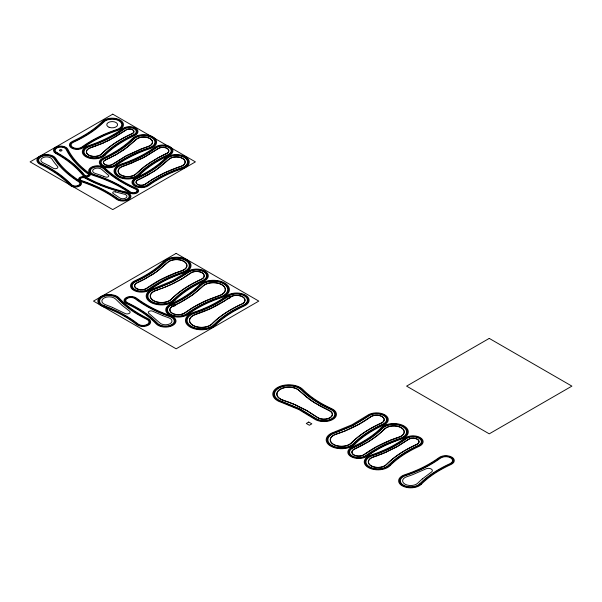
<?xml version="1.0" encoding="UTF-8"?>
<svg xmlns="http://www.w3.org/2000/svg" width="602" height="602" viewBox="0 0 602 602"><rect width="100%" height="100%" fill="white"/><g stroke="black" fill="none" stroke-linecap="round" stroke-linejoin="round"><path stroke-width="0.9" d="M159.522 269.478L167.341 262.585A10.52 6.073 0 0 1 183.926 261.291A10.52 6.073 0 0 1 181.684 270.87L174.986 273.12M159.372 269.591L153.397 273.985M159.462 167.544L168.741 159.53A8.737 5.042 0 0 1 182.519 158.461A8.737 5.042 0 0 1 180.653 166.408L176.582 167.815M159.011 167.71L154.3 171.126M156.234 147.821C145.812 155.406 134.05 161.035 121.822 165.053A11.995 6.923 0 0 0 119.264 175.972A11.995 6.923 0 0 0 138.182 174.497C146.655 165.941 157.145 159.643 168.033 154.631A8.398 4.846 0 0 0 168.756 147.4A8.398 4.846 0 0 0 156.234 147.821M190.398 273.331L181.864 278.914M125.306 148.762L136.097 139.649A8.737 5.042 0 0 1 149.868 138.573A8.737 5.042 0 0 1 148.009 146.527L146.978 146.865M125.065 148.927L123.387 150.094M228.557 298.314L230.069 297.237A8.338 4.816 0 0 1 242.493 296.824A8.338 4.816 0 0 1 241.778 303.995C231.07 309.24 220.49 315.328 212.07 323.929A12.123 6.998 0 0 1 192.964 325.419A12.123 6.998 0 0 1 195.545 314.387C207.043 310.858 218.195 305.553 227.97 298.554M156.053 272.194L167.506 262.638A10.339 5.967 0 0 1 183.798 261.366A10.339 5.967 0 0 1 181.593 270.772L180.946 270.99M155.474 272.428L144.194 279.366M156.038 169.975L168.583 159.477A8.917 5.147 0 0 1 182.647 158.386A8.917 5.147 0 0 1 180.75 166.506C168.101 170.374 156.099 176.348 145.443 184.182A5.32 3.07 0 0 1 137.504 184.445A5.32 3.07 0 0 1 137.963 179.863L139.137 179.321M123.147 150.259L121.913 151.079M155.557 170.14L152.487 172.277M121.657 151.245L119.836 152.396M153.066 274.196L150.711 275.678M153.788 171.299L148.25 174.783M224.561 300.985L229.919 297.17A8.518 4.921 0 0 1 242.629 296.748A8.518 4.921 0 0 1 241.891 304.078L241.086 304.454M151.358 161.66L143.088 167.499L136.037 173.797A9.534 5.508 0 0 1 121.01 174.971A9.534 5.508 0 0 1 123.034 166.287L125.577 165.43M151.719 161.592L160.373 156.497M223.899 301.248L210.519 308.502L195.831 314.297M119.572 152.562L117.54 153.63M151.982 172.435L141.455 178.215M152.788 179.11L145.3 184.114A5.14 2.965 0 0 1 137.64 184.37A5.14 2.965 0 0 1 138.084 179.945L147.979 174.934M368.018 442.011L377.273 435.645L384.806 428.97A10.339 5.967 0 0 1 401.098 427.698A10.339 5.967 0 0 1 398.9 437.112L389.87 440.408M192.452 307.75L184.784 312.844A8.338 4.816 0 0 1 172.353 313.258A8.338 4.816 0 0 1 173.075 306.079L173.346 305.959M153.134 179.057L164.195 173.098L176.183 168.086M192.775 307.705L197.298 304.973M150.094 275.897L142.456 280.269M367.401 442.229L354.427 449.032A6.923 3.996 0 0 0 353.833 454.992A6.923 3.996 0 0 0 364.15 454.645L376.205 447.015L389.735 440.589M117.841 153.457L127.827 146.722L135.939 139.596A8.917 5.147 0 0 1 149.996 138.498A8.917 5.147 0 0 1 148.1 146.617L144.442 147.746M193.618 307.05L184.927 312.905A8.518 4.921 0 0 1 172.225 313.333A8.518 4.921 0 0 1 172.962 305.997L178.884 303.122M117.714 153.683L111.475 156.987M117.45 153.834L115.599 154.902M181.352 279.065L179.667 280.178M193.972 306.99L199.172 303.972M180.653 279.621L190.525 273.067A7.721 4.455 0 0 1 202.039 272.683A7.721 4.455 0 0 1 201.369 279.328C190.42 284.362 179.878 290.706 171.352 299.307A11.318 6.539 0 0 1 153.502 300.699A11.318 6.539 0 0 1 155.918 290.397L160.177 288.93M180.186 279.734L176.89 281.691M115.336 155.053L106.494 159.44M179.095 280.351L173.158 283.58M158.273 157.611L145.782 165.625L136.202 173.85A9.722 5.614 0 0 1 120.874 175.047A9.722 5.614 0 0 1 122.943 166.197L131.778 163.112M158.589 157.589L163.609 154.88M197.667 304.913L203.273 301.933M179.569 302.904L192.52 295.01L202.942 286.206A11.935 6.893 0 0 1 221.762 284.738A11.935 6.893 0 0 1 219.218 295.597L207.487 300.165M143.6 279.539L137.121 282.699A6.923 3.996 0 0 0 136.526 288.659A6.923 3.996 0 0 0 146.85 288.313L160.072 280.043L174.843 273.308M176.251 281.879L172.285 284.001M199.473 303.957L205.094 301.09M160.674 156.49L165.339 154.059M110.128 139.619L125.946 129.972A4.523 2.611 0 0 1 132.688 129.746A4.523 2.611 0 0 1 132.297 133.636M110.828 157.461L105.32 159.981A5.32 3.07 0 0 0 104.861 164.564A5.32 3.07 0 0 0 112.792 164.293L125.479 156.302L139.566 149.717M109.948 139.852L107.946 140.838M142.132 280.434L138.565 282.172M141.161 178.35L139.431 179.185M163.97 154.842L166.506 153.518A5.937 3.431 0 0 0 167.017 148.408A5.937 3.431 0 0 0 158.16 148.702L142.742 158.13L125.984 165.166M107.653 140.981L103.394 142.802M172.556 283.73L171.118 284.55M203.559 301.941L207.171 300.165M240.717 304.484C230.22 309.42 220.121 315.591 211.912 323.876A11.935 6.893 0 0 1 193.091 325.343A11.935 6.893 0 0 1 195.635 314.477M171.389 284.287L164.73 287.312M106.464 159.59L105.433 160.064A5.14 2.965 0 0 0 104.989 164.489A5.14 2.965 0 0 0 112.649 164.233L126.616 155.549L141.545 148.942M165.618 154.059L166.619 153.6A6.125 3.537 0 0 0 167.145 148.333A6.125 3.537 0 0 0 158.017 148.634L145.661 156.445L131.921 162.924M138.234 282.323L137.241 282.782A6.735 3.89 0 0 0 136.654 288.584A6.735 3.89 0 0 0 146.7 288.253C157.017 280.758 168.605 275.061 180.713 271.193M173.609 305.831C184.174 300.744 194.461 294.551 202.784 286.153A12.123 6.998 0 0 1 221.89 284.663A12.123 6.998 0 0 1 219.309 295.687L212.333 298.178M132.297 133.636C121.055 138.806 110.241 145.315 101.482 154.15A8.119 4.688 0 0 1 88.682 155.15A8.119 4.688 0 0 1 90.413 147.761M170.825 284.686L169.937 285.092M205.38 301.098L210.692 298.697M169.636 285.228L168.741 285.626M386.589 451.869L397.997 446.082L408.216 439.475A6.125 3.537 0 0 1 417.344 439.167A6.125 3.537 0 0 1 416.817 444.442C405.718 449.543 395.04 455.97 386.401 464.691A9.722 5.614 0 0 1 371.073 465.88A9.722 5.614 0 0 1 373.142 457.038L383.722 453.231M103.649 142.689L114.892 137.211L126.089 130.032A4.334 2.506 0 0 1 132.56 129.821A4.334 2.506 0 0 1 132.184 133.554C120.927 138.731 110.091 145.255 101.324 154.097A7.939 4.583 0 0 1 88.81 155.075A7.939 4.583 0 0 1 90.503 147.851L102.355 143.389M386.454 452.057L378.666 455.097M103.544 142.87L102.355 143.253M103.243 142.998L96.516 145.609M168.041 285.927L167.574 286.131M167.025 286.236L161.599 288.531M383.865 453.043L396.334 447.166L408.359 439.543A5.937 3.431 0 0 1 417.216 439.242A5.937 3.431 0 0 1 416.704 444.359C405.59 449.468 394.897 455.902 386.236 464.639A9.534 5.508 0 0 1 371.201 465.805A9.534 5.508 0 0 1 373.232 457.129L378.274 455.375M345.127 430.806L358.687 424.357L370.516 416.855A7.721 4.455 0 0 1 382.029 416.471A7.721 4.455 0 0 1 381.367 423.116C370.418 428.157 359.876 434.493 351.342 443.102A11.318 6.539 0 0 1 333.5 444.494A11.318 6.539 0 0 1 335.908 434.185L342.666 431.784M344.961 431.002L343.321 431.657M164.496 287.41L164.015 287.598M210.971 298.72L212.062 298.291M139.709 149.529L144.036 148.017M163.496 287.673L161.11 288.712M141.937 148.664L146.564 147.136M96.139 145.752L95.387 146.03M161.012 288.621L157.303 290.059M95.011 146.166L94.251 146.444M93.874 146.579L93.107 146.843M92.723 146.978L91.956 147.242M91.572 147.37L90.797 147.633M156.979 290.172L156.008 290.488A11.137 6.426 0 0 0 153.638 300.624A11.137 6.426 0 0 0 171.194 299.254C179.735 290.638 190.292 284.287 201.256 279.245A7.54 4.349 0 0 0 204.07 276.31L204.093 276.152A7.54 4.349 0 0 0 202.076 272.856L201.61 272.593A7.54 4.349 0 0 0 197.403 271.51L197.087 271.494A7.54 4.349 0 0 0 190.668 273.135M283.188 400.285L289.705 402.49M284.129 400.473L282.902 400.187A12.123 6.998 0 0 1 280.321 389.155A12.123 6.998 0 0 1 299.427 390.653L300.413 391.631M284.317 400.661L292.963 403.791M289.878 402.678L295.627 404.928M293.129 403.987L296.417 405.274M295.778 405.123L306.538 410.368L317.42 417.344A8.338 4.816 0 0 0 329.851 417.758A8.338 4.816 0 0 0 329.136 410.579L321.912 407.02M296.568 405.477L307.329 410.963L317.277 417.404A8.518 4.921 0 0 0 329.986 417.833A8.518 4.921 0 0 0 329.249 410.496L314.628 402.821M321.415 406.756L318.503 405.138M318.39 404.928L312.137 401.203M314.417 402.685L313.77 402.271M313.747 402.098L305.808 396.575M311.941 401.075L308.781 398.855M308.796 398.69L299.269 390.706A11.935 6.893 0 0 0 280.449 389.231A11.935 6.893 0 0 0 282.993 400.097M305.808 396.394L300.579 391.797M133.26 138.723C124.78 147.279 114.297 153.578 103.409 158.589A8.398 4.846 0 0 0 102.686 165.821A8.398 4.846 0 0 0 115.208 165.399C125.63 157.814 137.391 152.186 149.62 148.167A11.995 6.923 0 0 0 152.178 137.248A11.995 6.923 0 0 0 133.26 138.723M139.86 174.806L139.679 174.986A13.718 7.924 0 0 1 118.045 176.679A13.718 7.924 0 0 1 120.972 164.188C133.019 160.23 144.608 154.676 154.887 147.204A10.121 5.839 0 0 1 169.975 146.7A10.121 5.839 0 0 1 169.102 155.406C158.446 160.313 148.182 166.468 139.86 174.806M165.911 158.604C157.431 167.16 146.941 173.459 136.06 178.47A8.398 4.846 0 0 0 135.33 185.702A8.398 4.846 0 0 0 147.851 185.281C158.281 177.695 170.042 172.067 182.263 168.048A11.995 6.923 0 0 0 184.822 157.13A11.995 6.923 0 0 0 165.911 158.604M173.489 299.796L173.331 299.962A13.598 7.849 0 0 1 151.892 301.632A13.598 7.849 0 0 1 154.789 289.253L173.098 281.744L188.742 272.247A10.001 5.772 0 0 1 190.292 271.344L190.571 271.224A10.001 5.772 0 0 1 205.026 272.751L205.207 272.924A10.001 5.772 0 0 1 204.567 279.305L204.417 279.418A10.001 5.772 0 0 1 202.784 280.359C192.113 285.273 181.834 291.436 173.489 299.796M174.189 300.029L174.023 300.187A14.395 8.315 0 0 1 151.328 301.956A14.395 8.315 0 0 1 154.398 288.855C166.378 284.919 177.899 279.396 188.117 271.961A10.798 6.231 0 0 1 204.213 271.427A10.798 6.231 0 0 1 203.28 280.72C192.678 285.596 182.474 291.722 174.189 300.029M174.986 300.293L174.828 300.451A15.321 8.842 0 0 1 150.681 302.332A15.321 8.842 0 0 1 153.939 288.388L171.969 280.991L187.388 271.63A11.716 6.765 0 0 1 204.868 271.05A11.716 6.765 0 0 1 203.852 281.142C193.34 285.98 183.204 292.053 174.986 300.293M200.805 285.498C192.489 293.889 182.218 300.059 171.547 304.966A10.798 6.231 0 0 0 170.614 314.259A10.798 6.231 0 0 0 186.718 313.725C196.929 306.29 208.45 300.767 220.43 296.831A14.395 8.315 0 0 0 223.5 283.73A14.395 8.315 0 0 0 200.805 285.498M214.207 324.418L214.049 324.576A14.395 8.315 0 0 1 191.353 326.344A14.395 8.315 0 0 1 194.423 313.243C206.403 309.308 217.924 303.792 228.135 296.357A10.798 6.231 0 0 1 244.239 295.815A10.798 6.231 0 0 1 243.306 305.109C232.711 309.992 222.492 316.11 214.207 324.418M215.704 324.907L215.546 325.065A16.119 9.308 0 0 1 190.134 327.052A16.119 9.308 0 0 1 193.573 312.378C205.372 308.502 216.728 303.062 226.788 295.74A12.522 7.232 0 0 1 245.458 295.115A12.522 7.232 0 0 1 244.374 305.891C233.93 310.7 223.869 316.727 215.704 324.907M351.35 442.884L351.184 443.049A11.137 6.426 0 0 1 333.628 444.419A11.137 6.426 0 0 1 335.999 434.283C348.242 430.189 360.169 424.613 370.659 416.923A7.54 4.349 0 0 1 375.746 415.297L376.024 415.282A7.54 4.349 0 0 1 381.728 416.449L382.18 416.719A7.54 4.349 0 0 1 384.061 419.15L384.091 419.331A7.54 4.349 0 0 1 381.247 423.033C370.35 428.045 359.861 434.343 351.35 442.884M353.487 443.584L353.321 443.749A13.598 7.849 0 0 1 331.89 445.42A13.598 7.849 0 0 1 334.787 433.041L353.088 425.531L368.733 416.042A10.001 5.772 0 0 1 370.29 415.132L370.561 415.011A10.001 5.772 0 0 1 381.615 414.643L381.916 414.748A10.001 5.772 0 0 1 384.565 423.093L384.347 423.251A10.001 5.772 0 0 1 382.774 424.147C372.104 429.06 361.825 435.223 353.487 443.584M354.179 443.817L354.021 443.975A14.395 8.315 0 0 1 331.326 445.743A14.395 8.315 0 0 1 334.388 432.642C346.368 428.707 357.889 423.191 368.108 415.756A10.798 6.231 0 0 1 384.204 415.214A10.798 6.231 0 0 1 383.271 424.508C372.676 429.384 362.464 435.509 354.179 443.817M354.977 444.08L354.819 444.238A15.321 8.842 0 0 1 330.671 446.127A15.321 8.842 0 0 1 333.937 432.183L351.959 424.779L367.386 415.425A11.716 6.765 0 0 1 384.859 414.838A11.716 6.765 0 0 1 383.85 424.929C373.33 429.768 363.202 435.84 354.977 444.08M388.561 465.15L388.373 465.338A11.995 6.923 0 0 1 369.462 466.813A11.995 6.923 0 0 1 372.021 455.895C384.242 451.876 396.011 446.248 406.433 438.655A8.398 4.846 0 0 1 418.954 438.241A8.398 4.846 0 0 1 418.232 445.472C407.419 450.439 397.011 456.692 388.561 465.15M390.058 465.647L389.878 465.828A13.718 7.924 0 0 1 368.243 467.513A13.718 7.924 0 0 1 371.171 455.029C383.218 451.071 394.807 445.518 405.078 438.038A10.121 5.839 0 0 1 420.173 437.534A10.121 5.839 0 0 1 419.301 446.248C408.645 451.154 398.381 457.302 390.058 465.647M102.332 121.476C93.807 130.077 83.264 136.421 72.315 141.455A7.721 4.455 0 0 0 71.653 148.1A7.721 4.455 0 0 0 83.159 147.716C93.649 140.085 105.478 134.427 117.774 130.386A11.318 6.539 0 0 0 120.182 120.084A11.318 6.539 0 0 0 102.332 121.476M103.138 121.739C94.544 130.408 83.926 136.797 72.887 141.869A6.795 3.928 0 0 0 72.3 147.723A6.795 3.928 0 0 0 82.436 147.385C93.001 139.694 104.921 133.99 117.315 129.919A10.4 6.005 0 0 0 119.527 120.46A10.4 6.005 0 0 0 103.138 121.739M103.83 121.965C95.184 130.694 84.491 137.128 73.384 142.23A5.997 3.461 0 0 0 72.865 147.4A5.997 3.461 0 0 0 81.812 147.099C92.445 139.355 104.447 133.621 116.916 129.52A9.594 5.538 0 0 0 118.963 120.784A9.594 5.538 0 0 0 103.83 121.965M103.71 154.556L103.461 154.804A10.4 6.005 0 0 1 87.072 156.084A10.4 6.005 0 0 1 89.284 146.617C101.678 142.546 113.597 136.842 124.162 129.152A6.795 3.928 0 0 1 134.299 128.813A6.795 3.928 0 0 1 133.712 134.667C122.778 139.694 112.265 146.008 103.71 154.556M104.432 154.752L104.161 155.03A11.197 6.464 0 0 1 86.507 156.407A11.197 6.464 0 0 1 88.893 146.218C101.196 142.17 113.041 136.504 123.538 128.866A7.6 4.387 0 0 1 134.863 128.489A7.6 4.387 0 0 1 134.208 135.029C123.365 140.018 112.928 146.278 104.432 154.752M105.2 155.053L104.959 155.293A12.123 6.998 0 0 1 85.853 156.783A12.123 6.998 0 0 1 88.434 145.752C100.647 141.741 112.401 136.112 122.808 128.535A8.518 4.921 0 0 1 135.518 128.113A8.518 4.921 0 0 1 134.78 135.442C124.012 140.401 113.635 146.625 105.2 155.053M132.455 138.46C124.042 146.948 113.643 153.201 102.837 158.168A9.323 5.38 0 0 0 102.031 166.197A9.323 5.38 0 0 0 115.93 165.731C126.269 158.198 137.941 152.615 150.071 148.626A12.92 7.457 0 0 0 152.825 136.865A12.92 7.457 0 0 0 132.455 138.46M133.96 138.949C125.419 147.565 114.869 153.909 103.905 158.951A7.6 4.387 0 0 0 103.251 165.49A7.6 4.387 0 0 0 114.583 165.114C125.073 157.476 136.917 151.809 149.221 147.761A11.197 6.464 0 0 0 151.606 137.572A11.197 6.464 0 0 0 133.96 138.949M139.115 174.482L138.874 174.723A12.8 7.39 0 0 1 118.699 176.303A12.8 7.39 0 0 1 121.423 164.655C133.569 160.659 145.255 155.068 155.609 147.535A9.196 5.313 0 0 1 169.32 147.076A9.196 5.313 0 0 1 168.53 154.992C157.814 159.921 147.498 166.107 139.115 174.482M165.106 158.341C156.686 166.829 146.286 173.083 135.488 178.049A9.323 5.38 0 0 0 134.682 186.078A9.323 5.38 0 0 0 148.581 185.612C158.92 178.079 170.592 172.496 182.722 168.507A12.92 7.457 0 0 0 185.476 156.753A12.92 7.457 0 0 0 165.106 158.341M166.603 158.83C158.063 167.446 147.513 173.79 136.556 178.832A7.6 4.387 0 0 0 135.901 185.371A7.6 4.387 0 0 0 147.227 184.995C157.716 177.357 169.561 171.69 181.872 167.642A11.197 6.464 0 0 0 184.257 157.453A11.197 6.464 0 0 0 166.603 158.83M163.864 261.449C155.564 269.824 145.3 275.987 134.645 280.893A10.919 6.306 0 0 0 133.697 290.292A10.919 6.306 0 0 0 149.981 289.75C160.185 282.323 171.698 276.807 183.663 272.879A14.516 8.383 0 0 0 186.755 259.658A14.516 8.383 0 0 0 163.864 261.449M164.67 261.712C156.294 270.147 145.962 276.371 135.217 281.307A10.001 5.772 0 0 0 134.351 289.916A10.001 5.772 0 0 0 149.258 289.419L164.903 279.922L183.204 272.413A13.598 7.849 0 0 0 186.101 260.034A13.598 7.849 0 0 0 164.67 261.712M165.362 261.938C156.941 270.441 146.527 276.694 135.713 281.668A9.196 5.313 0 0 0 134.916 289.592A9.196 5.313 0 0 0 148.634 289.133C158.988 281.593 170.667 276.002 182.812 272.014A12.8 7.39 0 0 0 185.536 260.365A12.8 7.39 0 0 0 165.362 261.938M199.307 285.009C191.112 293.272 180.991 299.352 170.479 304.191A12.522 7.232 0 0 0 169.395 314.966A12.522 7.232 0 0 0 188.065 314.342C198.126 307.02 209.481 301.579 221.28 297.697A16.119 9.308 0 0 0 224.719 283.03A16.119 9.308 0 0 0 199.307 285.009M200.105 285.273C191.85 293.603 181.646 299.728 171.051 304.604A11.596 6.697 0 0 0 170.05 314.59A11.596 6.697 0 0 0 187.342 314.011C197.486 306.629 208.932 301.143 220.829 297.237A15.193 8.774 0 0 0 224.064 283.407A15.193 8.774 0 0 0 200.105 285.273M214.959 324.591L214.748 324.802A15.193 8.774 0 0 1 190.789 326.675A15.193 8.774 0 0 1 194.025 312.844C205.922 308.931 217.367 303.453 227.511 296.064A11.596 6.697 0 0 1 244.803 295.492A11.596 6.697 0 0 1 243.802 305.47C233.298 310.308 223.176 316.374 214.959 324.591M381.171 427.781C372.864 436.157 362.6 442.319 351.944 447.226A10.919 6.306 0 0 0 351.004 456.625A10.919 6.306 0 0 0 367.288 456.083C377.484 448.656 388.997 443.14 400.962 439.212A14.516 8.383 0 0 0 404.055 425.99A14.516 8.383 0 0 0 381.171 427.781M381.969 428.045C373.594 436.488 363.262 442.703 352.516 447.64A10.001 5.772 0 0 0 351.651 456.248A10.001 5.772 0 0 0 366.558 455.752L382.202 446.263L400.511 438.745A13.598 7.849 0 0 0 403.408 426.374A13.598 7.849 0 0 0 381.969 428.045M382.669 428.27C374.241 436.774 363.826 443.027 353.013 448.008A9.196 5.313 0 0 0 352.223 455.925A9.196 5.313 0 0 0 365.933 455.466C376.288 447.926 387.966 442.335 400.112 438.346A12.8 7.39 0 0 0 402.843 426.698A12.8 7.39 0 0 0 382.669 428.27M384.648 428.917C376.009 437.519 365.587 444.088 354.54 449.122A6.735 3.89 0 0 0 353.961 454.916A6.735 3.89 0 0 0 364.007 454.585C374.587 446.834 386.552 441.183 398.991 437.202A10.52 6.073 0 0 0 401.233 427.623A10.52 6.073 0 0 0 384.648 428.917M389.313 465.323L389.073 465.564A12.8 7.39 0 0 1 368.898 467.137A12.8 7.39 0 0 1 371.622 455.488C383.767 451.5 395.454 445.909 405.801 438.369A9.196 5.313 0 0 1 419.519 437.917A9.196 5.313 0 0 1 418.721 445.834C408.013 450.763 397.696 456.948 389.313 465.323M420.008 483.556L419.767 483.805A10.4 6.005 0 0 1 403.37 485.084A10.4 6.005 0 0 1 405.59 475.618C417.976 471.547 429.903 465.843 440.461 458.16A6.795 3.928 0 0 1 450.597 457.821A6.795 3.928 0 0 1 450.018 463.668C439.084 468.695 428.564 475.016 420.008 483.556M420.738 483.752L420.459 484.031A11.197 6.464 0 0 1 402.806 485.408A11.197 6.464 0 0 1 405.191 475.219C417.502 471.178 429.346 465.512 439.836 457.874A7.6 4.387 0 0 1 451.169 457.49A7.6 4.387 0 0 1 450.514 464.029C439.663 469.018 429.234 475.279 420.738 483.752M421.505 484.053L421.265 484.294A12.123 6.998 0 0 1 402.159 485.791A12.123 6.998 0 0 1 404.74 474.76C416.953 470.741 428.699 465.12 439.114 457.543A8.518 4.921 0 0 1 451.816 457.114A8.518 4.921 0 0 1 451.086 464.451C440.31 469.409 429.933 475.633 421.505 484.053M422.333 478.914L422.002 479.207A115.117 66.461 0 0 0 417.788 483.158A8.119 4.688 0 0 1 404.98 484.158A8.119 4.688 0 0 1 406.711 476.761A114.959 66.37 0 0 0 412.814 474.609L425.764 468.958A3.921 2.265 0 0 1 431.115 468.958A3.921 2.265 0 0 1 431.476 472.043L422.333 478.914M112.755 114.162L30.1 161.885L112.755 209.601L195.409 161.885L112.755 114.162M176.145 253.374L93.491 301.098L176.145 348.814L258.8 301.098L176.145 253.374M172.405 303.212L169.952 304.635L173.376 306.614L175.837 305.199L172.405 303.212M227.564 295.431L225.11 296.854L228.391 298.75L230.852 297.328L227.564 295.431M308.736 422.055L306.283 423.477L309.375 425.26L311.828 423.838L308.736 422.055M489.245 338.399L406.591 386.123L489.245 433.839L571.9 386.123L489.245 338.399M125.803 192C112.04 188.885 98.615 184.092 86.214 177.334A4.523 2.611 0 0 0 79.487 177.673A4.523 2.611 0 0 0 80.841 181.488C93.43 185.732 105.696 191.323 116.427 199.247A8.119 4.688 0 0 0 129.347 199.172A8.119 4.688 0 0 0 125.803 192M125.464 192.497C111.596 189.359 98.073 184.528 85.582 177.718A3.597 2.077 0 0 0 80.224 177.989A3.597 2.077 0 0 0 81.3 181.029C93.987 185.303 106.351 190.932 117.157 198.916A7.201 4.154 0 0 0 128.61 198.856A7.201 4.154 0 0 0 125.464 192.497M125.171 192.926C111.219 189.765 97.607 184.912 85.032 178.057A2.799 1.618 0 0 0 80.864 178.267A2.799 1.618 0 0 0 81.706 180.63C94.469 184.934 106.915 190.601 117.789 198.63A6.396 3.695 0 0 0 127.97 198.577A6.396 3.695 0 0 0 125.171 192.926M115.494 191.91L115.087 191.79A1.783 1.031 0 0 0 113.048 192.143A1.783 1.031 0 0 0 113.041 193.37L119.587 197.825A4.124 2.378 0 0 0 126.142 197.787A4.124 2.378 0 0 0 124.343 194.153A119.354 68.914 0 0 1 115.494 191.91M94.649 174.746L94.138 174.58A7.201 4.154 0 0 1 92.369 168.048A7.201 4.154 0 0 1 103.747 168.801C112.867 177.582 123.989 184.016 135.525 189.096A3.597 2.077 0 0 1 135.947 192.189A3.597 2.077 0 0 1 130.574 192.076C119.617 184.43 107.367 178.771 94.649 174.746M94.145 175.107L93.754 174.986A7.999 4.62 0 0 1 91.79 167.732A7.999 4.62 0 0 1 104.432 168.56C113.5 177.289 124.554 183.678 136.007 188.727A4.402 2.536 0 0 1 136.519 192.512A4.402 2.536 0 0 1 129.957 192.369C119.038 184.746 106.817 179.11 94.145 175.107M93.822 175.618L93.318 175.453A8.917 5.147 0 0 1 91.128 167.364A8.917 5.147 0 0 1 105.23 168.289C114.222 176.95 125.193 183.294 136.564 188.306A5.32 3.07 0 0 1 137.188 192.881A5.32 3.07 0 0 1 129.242 192.708C118.444 185.168 106.358 179.584 93.822 175.618M282.052 401.421L281.774 401.331A14.395 8.315 0 0 1 278.711 388.23A14.395 8.315 0 0 1 301.406 389.998C309.714 398.389 320.001 404.559 330.664 409.465A10.798 6.231 0 0 1 331.589 418.759A10.798 6.231 0 0 1 315.493 418.224L299.977 408.803L282.052 401.421M281.751 401.858L281.382 401.737A15.193 8.774 0 0 1 278.147 387.906A15.193 8.774 0 0 1 302.099 389.772C310.354 398.103 320.565 404.228 331.16 409.104A11.596 6.697 0 0 1 332.161 419.09A11.596 6.697 0 0 1 314.869 418.51L299.533 409.194L281.751 401.858M281.473 402.377L280.923 402.196A16.119 9.308 0 0 1 277.492 387.522A16.119 9.308 0 0 1 302.904 389.509C311.091 397.772 321.22 403.852 331.732 408.69A12.522 7.232 0 0 1 332.808 419.466A12.522 7.232 0 0 1 314.146 418.841L298.84 409.556L281.473 402.377M170.81 315.809C158.559 311.648 146.79 305.854 136.413 298.073A6.923 3.996 0 0 0 126.104 297.644A6.923 3.996 0 0 0 126.555 303.604C137.429 308.758 147.889 315.23 156.257 323.974A10.52 6.073 0 0 0 172.812 325.404A10.52 6.073 0 0 0 170.81 315.809M170.343 316.268C157.995 312.077 146.135 306.237 135.683 298.396A5.997 3.461 0 0 0 126.751 298.028A5.997 3.461 0 0 0 127.135 303.19C138.099 308.39 148.634 314.906 157.069 323.718A9.594 5.538 0 0 0 172.164 325.02A9.594 5.538 0 0 0 170.343 316.268M169.937 316.667C157.513 312.446 145.571 306.568 135.051 298.682A5.2 3.002 0 0 0 127.308 298.359A5.2 3.002 0 0 0 127.639 302.836C138.671 308.066 149.281 314.628 157.769 323.492A8.797 5.079 0 0 0 171.608 324.689A8.797 5.079 0 0 0 169.937 316.667M104.545 305.929L104.123 305.771A9.594 5.538 0 0 1 102.603 297.004A9.594 5.538 0 0 1 117.653 298.487C125.788 307.404 136.105 314.041 146.865 319.353A5.997 3.461 0 0 1 147.069 324.523A5.997 3.461 0 0 1 138.151 324.049C128.075 316.163 116.562 310.241 104.545 305.929M104.123 306.32L103.702 306.17A10.4 6.005 0 0 1 102.062 296.666A10.4 6.005 0 0 1 118.361 298.268C126.443 307.125 136.692 313.725 147.385 319A6.795 3.928 0 0 1 147.618 324.862A6.795 3.928 0 0 1 137.504 324.32C127.496 316.486 116.058 310.602 104.123 306.32M103.634 306.772L103.22 306.621A11.318 6.539 0 0 1 101.429 296.274A11.318 6.539 0 0 1 119.181 298.028C127.203 306.817 137.376 313.356 147.979 318.593A7.721 4.455 0 0 1 148.25 325.253A7.721 4.455 0 0 1 136.767 324.636C126.834 316.863 115.479 311.023 103.634 306.772M103.687 176.341L103.469 176.258A118.556 68.447 0 0 0 95.221 173.429A4.921 2.844 0 0 1 94.01 168.959A4.921 2.844 0 0 1 101.791 169.471L108.247 175.077A2.22 1.287 0 0 1 108.142 176.785A2.22 1.287 0 0 1 105.192 176.92L103.687 176.341M162.751 315.606L152.411 311.099A2.732 1.573 0 0 0 149.13 311.324A2.732 1.573 0 0 0 148.634 313.213L159.763 322.86A6.524 3.762 0 0 0 170.027 323.748A6.524 3.762 0 0 0 168.786 317.803A116.532 67.281 0 0 1 162.751 315.606M112.551 307.449L112.055 307.246A115.915 66.927 0 0 0 105.312 304.657A7.322 4.229 0 0 1 104.154 297.967A7.322 4.229 0 0 1 115.637 299.096L122.048 305.319L129.603 311.159A3.055 1.761 0 0 1 129.159 313.439A3.055 1.761 0 0 1 125.186 313.537L112.551 307.449M41.877 163.94L41.538 163.782A7.999 4.62 0 0 1 41.929 156.437A7.999 4.62 0 0 1 54.09 158.604C60.23 168.199 69.147 175.694 78.659 181.789A4.402 2.543 0 0 1 77.951 185.566A4.402 2.543 0 0 1 71.548 184.724C63.135 175.942 52.841 169.124 41.877 163.94M41.372 164.293L41.034 164.135A8.797 5.079 0 0 1 41.463 156.061A8.797 5.079 0 0 1 54.835 158.446C60.952 167.981 69.794 175.423 79.253 181.48A5.2 3.002 0 0 1 78.418 185.943A5.2 3.002 0 0 1 70.848 184.949C62.488 176.22 52.261 169.448 41.372 164.293M40.785 164.707L40.447 164.549A9.722 5.614 0 0 1 40.928 155.625A9.722 5.614 0 0 1 55.708 158.266C61.758 167.725 70.554 175.107 79.938 181.127A6.125 3.537 0 0 1 78.952 186.372A6.125 3.537 0 0 1 70.035 185.205C61.743 176.544 51.591 169.824 40.785 164.707M48.837 165.7L48.408 165.467A117.337 67.74 0 0 0 42.968 162.758A5.719 3.303 0 0 1 43.254 157.506A5.719 3.303 0 0 1 51.953 159.056A117.533 67.853 0 0 0 55.068 163.473L57.664 166.603A2.634 1.52 0 0 1 56.769 168.432A2.634 1.52 0 0 1 53.48 168.327L48.837 165.7M57.19 152.803L56.904 152.645A5.599 3.236 0 0 1 57.83 147.528A5.599 3.236 0 0 1 66.13 149.401C71.111 159.395 79.231 167.446 88.103 174.038A2.002 1.151 0 0 1 87.568 175.739A2.002 1.151 0 0 1 84.709 175.235C77.267 165.904 67.62 158.514 57.19 152.803M56.678 153.156L56.355 152.983A6.396 3.695 0 0 1 57.416 147.136A6.396 3.695 0 0 1 66.897 149.281C71.849 159.206 79.915 167.205 88.735 173.76A2.799 1.618 0 0 1 87.982 176.13A2.799 1.618 0 0 1 83.987 175.423C76.597 166.167 67.025 158.83 56.678 153.156M56.001 153.525L55.723 153.367A7.322 4.229 0 0 1 56.934 146.685A7.322 4.229 0 0 1 67.785 149.13C72.699 158.981 80.706 166.927 89.465 173.429A3.725 2.152 0 0 1 88.464 176.589A3.725 2.152 0 0 1 83.144 175.649C75.807 166.445 66.288 159.154 56.001 153.525M109.097 127.278A5.418 3.13 0 0 0 117.578 124.953A5.418 3.13 0 0 0 109.857 121.875A5.418 3.13 0 0 0 109.097 127.278M60.095 150.899A1.234 0.707 0 0 0 61.976 150.312A1.234 0.707 0 0 0 60.162 149.665A1.234 0.707 0 0 0 60.095 150.899"/></g></svg>
